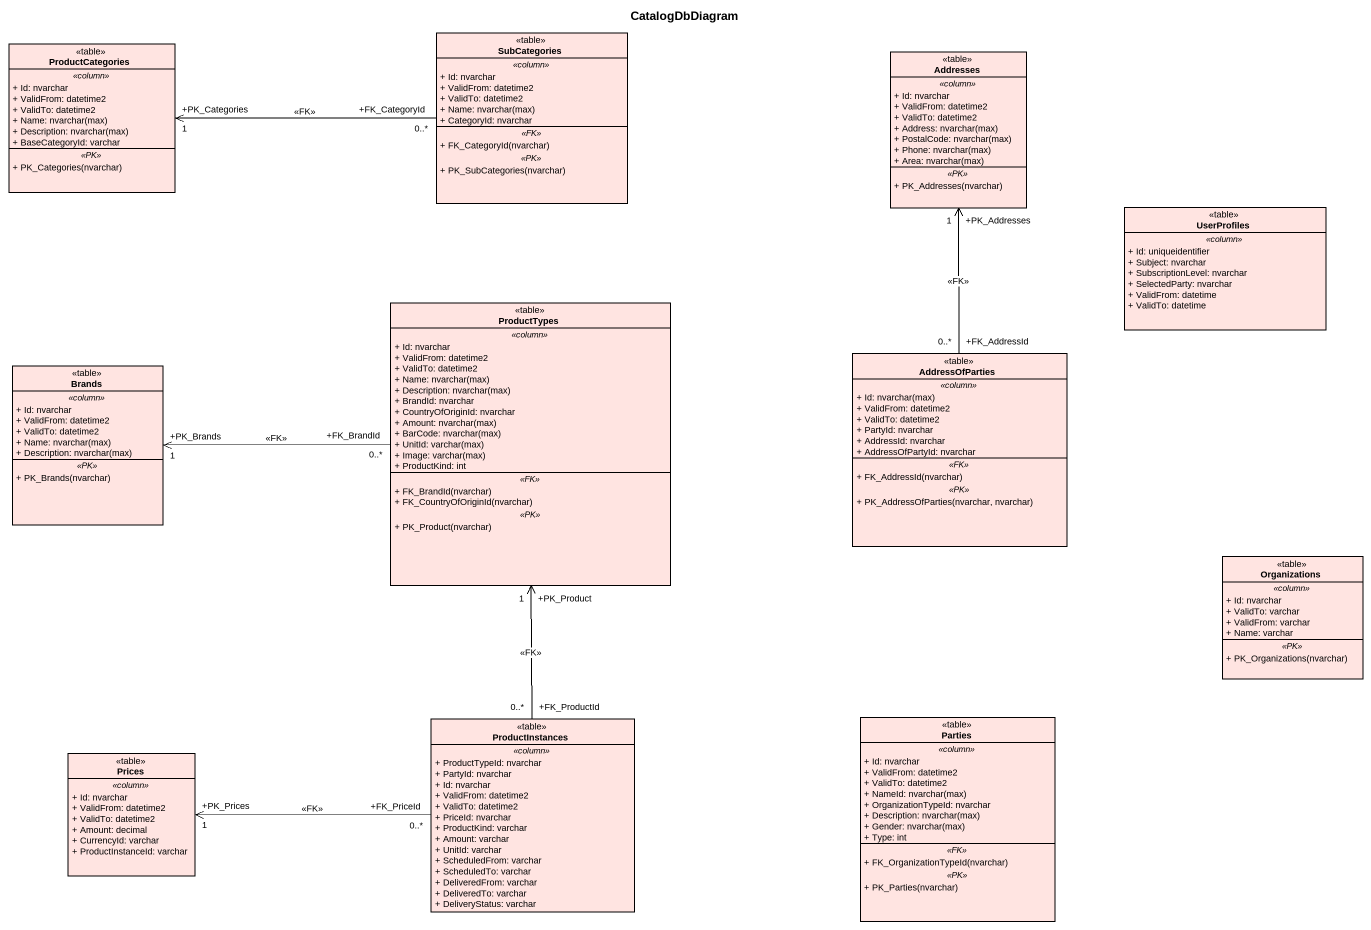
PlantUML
@startuml
title CatalogDbDiagram
hide circle
hide empty members
skinparam classAttributeIconSize 0
class ProductCategories <<table>> #FFE4E1 {
  .. <<column>> ..
  + Id: nvarchar
  + ValidFrom: datetime2
  + ValidTo: datetime2
  {field} + Name: nvarchar(max)
  {field} + Description: nvarchar(max)
  + BaseCategoryId: varchar
  .. <<PK>> ..
  + PK_Categories(nvarchar)
}
class SubCategories <<table>> #FFE4E1 {
  .. <<column>> ..
  + Id: nvarchar
  + ValidFrom: datetime2
  + ValidTo: datetime2
  {field} + Name: nvarchar(max)
  + CategoryId: nvarchar
  .. <<FK>> ..
  + FK_CategoryId(nvarchar)
  .. <<PK>> ..
  + PK_SubCategories(nvarchar)
}
class Addresses <<table>> #FFE4E1 {
  .. <<column>> ..
  + Id: nvarchar
  + ValidFrom: datetime2
  + ValidTo: datetime2
  {field} + Address: nvarchar(max)
  {field} + PostalCode: nvarchar(max)
  {field} + Phone: nvarchar(max)
  {field} + Area: nvarchar(max)
  .. <<PK>> ..
  + PK_Addresses(nvarchar)
}
class UserProfiles <<table>> #FFE4E1 {
  .. <<column>> ..
  + Id: uniqueidentifier
  + Subject: nvarchar
  + SubscriptionLevel: nvarchar
  + SelectedParty: nvarchar
  + ValidFrom: datetime
  + ValidTo: datetime
}
class ProductTypes <<table>> #FFE4E1 {
  .. <<column>> ..
  + Id: nvarchar
  + ValidFrom: datetime2
  + ValidTo: datetime2
  {field} + Name: nvarchar(max)
  {field} + Description: nvarchar(max)
  + BrandId: nvarchar
  + CountryOfOriginId: nvarchar
  {field} + Amount: nvarchar(max)
  {field} + BarCode: nvarchar(max)
  {field} + UnitId: varchar(max)
  {field} + Image: varchar(max)
  + ProductKind: int
  .. <<FK>> ..
  + FK_BrandId(nvarchar)
  + FK_CountryOfOriginId(nvarchar)
  .. <<PK>> ..
  + PK_Product(nvarchar)
}
class AddressOfParties <<table>> #FFE4E1 {
  .. <<column>> ..
  {field} + Id: nvarchar(max)
  + ValidFrom: datetime2
  + ValidTo: datetime2
  + PartyId: nvarchar
  + AddressId: nvarchar
  + AddressOfPartyId: nvarchar
  .. <<FK>> ..
  + FK_AddressId(nvarchar)
  .. <<PK>> ..
  + PK_AddressOfParties(nvarchar, nvarchar)
}
class Brands <<table>> #FFE4E1 {
  .. <<column>> ..
  + Id: nvarchar
  + ValidFrom: datetime2
  + ValidTo: datetime2
  {field} + Name: nvarchar(max)
  {field} + Description: nvarchar(max)
  .. <<PK>> ..
  + PK_Brands(nvarchar)
}
class Organizations <<table>> #FFE4E1 {
  .. <<column>> ..
  + Id: nvarchar
  + ValidTo: varchar
  + ValidFrom: varchar
  + Name: varchar
  .. <<PK>> ..
  + PK_Organizations(nvarchar)
}
class ProductInstances <<table>> #FFE4E1 {
  .. <<column>> ..
  + ProductTypeId: nvarchar
  + PartyId: nvarchar
  + Id: nvarchar
  + ValidFrom: datetime2
  + ValidTo: datetime2
  + PriceId: nvarchar
  + ProductKind: varchar
  + Amount: varchar
  + UnitId: varchar
  + ScheduledFrom: varchar
  + ScheduledTo: varchar
  + DeliveredFrom: varchar
  + DeliveredTo: varchar
  + DeliveryStatus: varchar
}
class Parties <<table>> #FFE4E1 {
  .. <<column>> ..
  + Id: nvarchar
  + ValidFrom: datetime2
  + ValidTo: datetime2
  {field} + NameId: nvarchar(max)
  + OrganizationTypeId: nvarchar
  {field} + Description: nvarchar(max)
  {field} + Gender: nvarchar(max)
  + Type: int
  .. <<FK>> ..
  + FK_OrganizationTypeId(nvarchar)
  .. <<PK>> ..
  + PK_Parties(nvarchar)
}
class Prices <<table>> #FFE4E1 {
  .. <<column>> ..
  + Id: nvarchar
  + ValidFrom: datetime2
  + ValidTo: datetime2
  + Amount: decimal
  + CurrencyId: varchar
  + ProductInstanceId: varchar
}
SubCategories "+FK_CategoryId\n0..*" -left-> "+PK_Categories\n1" ProductCategories : <<FK>>
ProductTypes "+FK_BrandId\n0..*" -left-> "+PK_Brands\n1" Brands : <<FK>>
AddressOfParties "+FK_AddressId\n0..*" -up-> "+PK_Addresses\n1" Addresses : <<FK>>
ProductInstances "+FK_ProductId\n0..*" -up-> "+PK_Product\n1" ProductTypes : <<FK>>
ProductInstances "+FK_PriceId\n0..*" -left-> "+PK_Prices\n1" Prices : <<FK>>
@enduml
